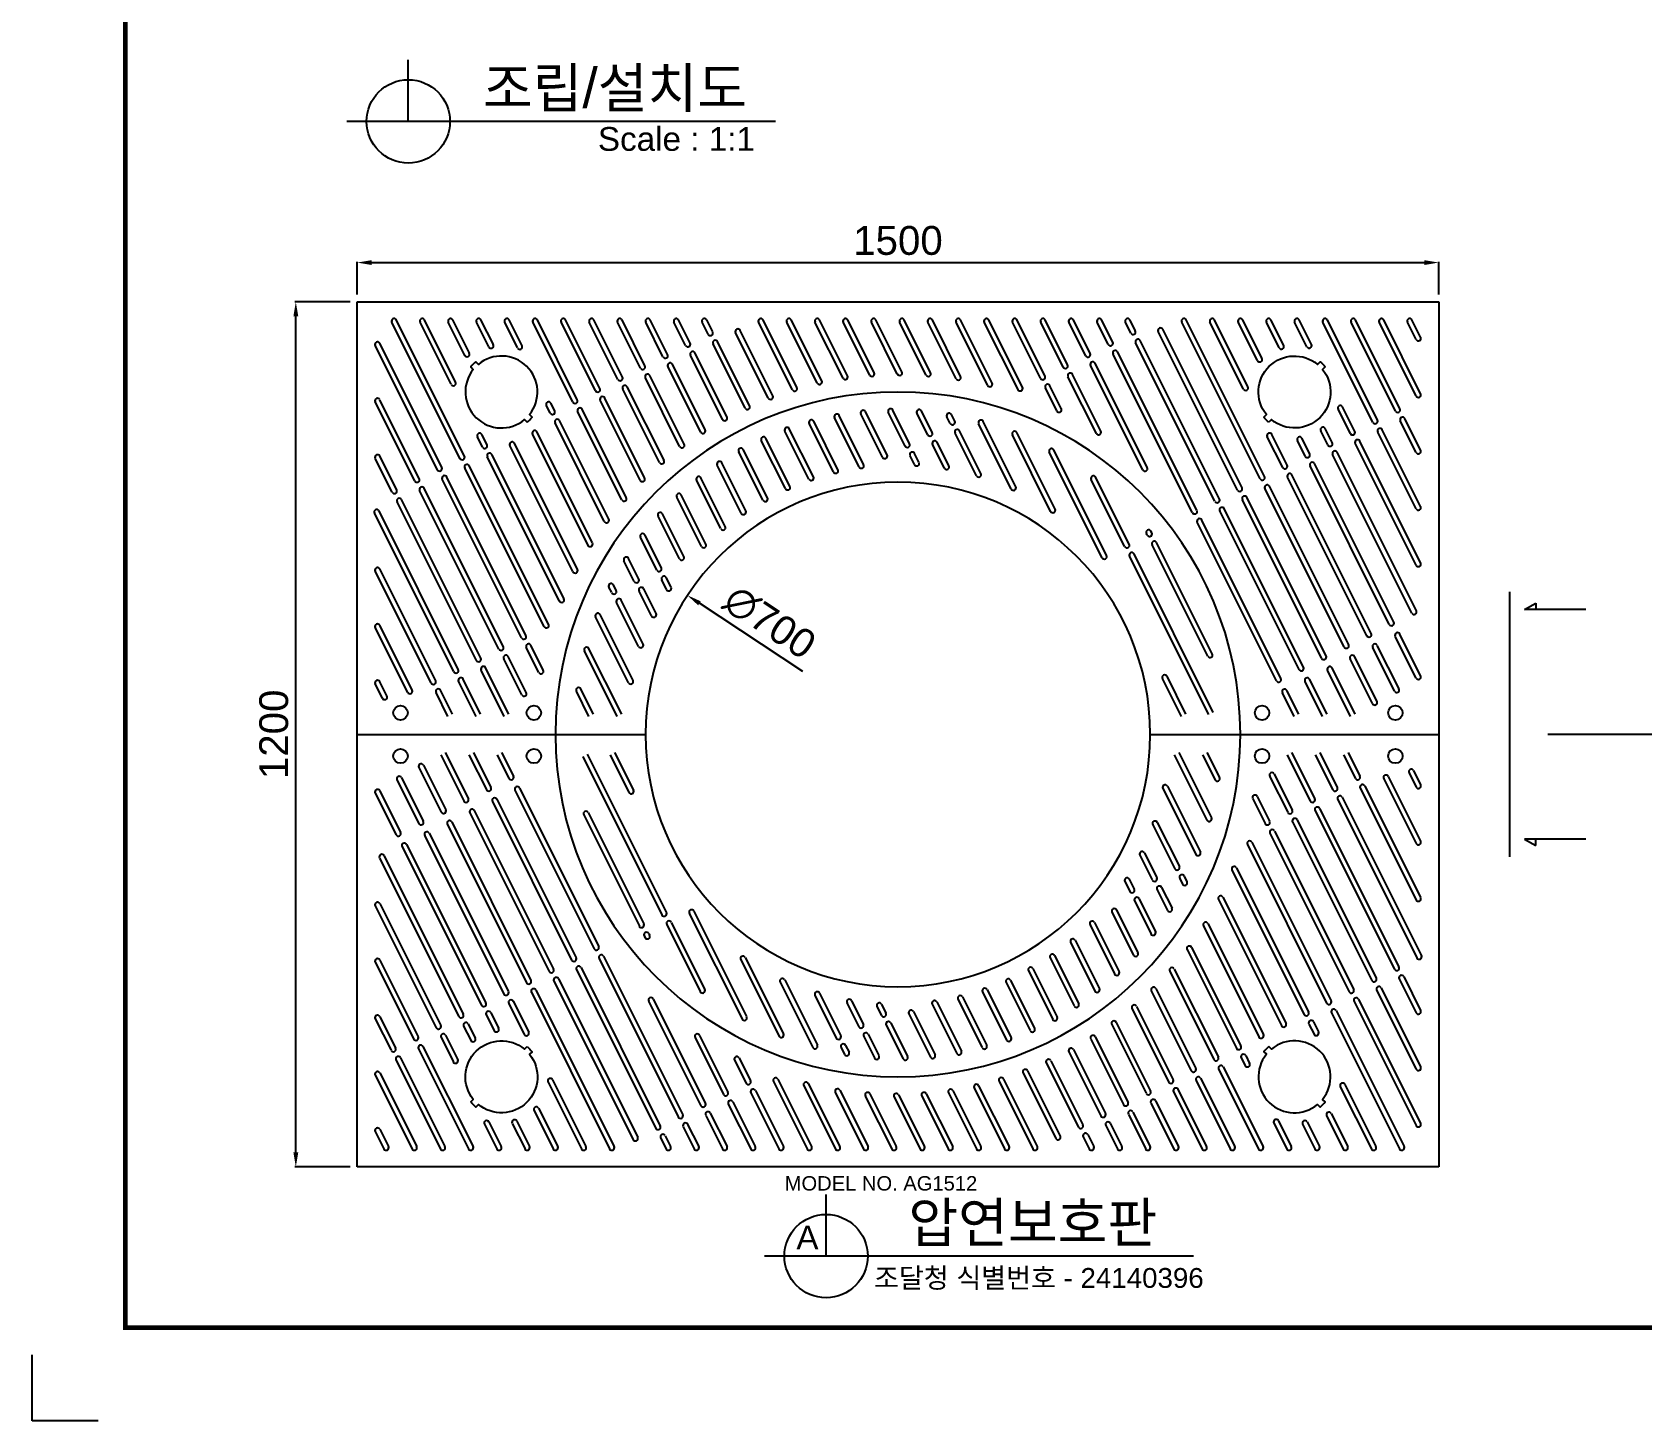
# Model space of a CAD drawing. Header units: millimetres. Extents: x 12472 to 17905, y -36910 to -33068.
# Drawn here: x 12472 to 14705, y -36910 to -34983 of the extents above; entities that cross this region are included whole.
import ezdxf
from ezdxf.enums import TextEntityAlignment as Align

# ---------------------------------------------------------------- set-up
doc = ezdxf.new("R2010")
doc.units = ezdxf.units.MM
for name, color, linetype in [('LAYOUT', 7, 'Continuous'), ('TEXT', 7, 'Continuous'), ('압연강', 40, 'Continuous')]:
    doc.layers.add(name, color=color, linetype=linetype)
doc.styles.get("Standard").update_dxf_attribs({"font": 'arial.ttf'})
doc.dimstyles.new('ISO-25', dxfattribs={"dimtxt": 40, "dimasz": 20, "dimexe": 1.25, "dimexo": 10, "dimgap": 10, "dimtad": 1, "dimdec": 0, "dimtxsty": 'Standard', "dimcen": 2.5, "dimclrd": 3, "dimclre": 3, "dimclrt": 3, "dimadec": 0, "dimazin": 0, "dimtfac": 1, "dimtdec": 0, "dimtmove": 0, "dimatfit": 3, "dimfxl": 0, "dimarcsym": 0})

# ---------------------------------------------------------------- blocks, each defined once
blk = doc.blocks.new('AG1512')
for p, q in [((16816.1, -35944.5), (16816.1, -35344.5)), ((16816.1, -35344.5), (18316.1, -35344.5)), ((18316.1, -35344.5), (18316.1, -35944.5)), ((16816.1, -36544.5), (16816.1, -35944.5)), ((16816.1, -35944.5), (17216.1, -35944.5)), ((17916.1, -35944.5), (18316.1, -35944.5)), ((18316.1, -35944.5), (18316.1, -36544.5)), ((18316.1, -36544.5), (16816.1, -36544.5))]:
    blk.add_line(p, q)
for points in [[(17051.7, -35511.4, 0.045549), (17058.7, -35504.2), (17055.1, -35500.7, 0.904534), (16984.1, -35431.1), (16980.5, -35427.5, 0.045549), (16973.5, -35434.7), (16977.1, -35438.2, 0.904534), (17048.1, -35507.8)], [(18080.5, -35511.4, -0.045549), (18073.5, -35504.2), (18077.1, -35500.7, -0.904534), (18148.1, -35431.1), (18151.7, -35427.5, -0.045549), (18158.7, -35434.7), (18155.1, -35438.2, -0.904534), (18084.1, -35507.8)], [(17051.7, -36377.5, -0.045549), (17058.7, -36384.7), (17055.1, -36388.2, -0.904534), (16984.1, -36457.8), (16980.5, -36461.4, -0.045549), (16973.5, -36454.2), (16977.1, -36450.7, -0.904534), (17048.1, -36381.1)], [(18080.5, -36377.5, 0.045549), (18073.5, -36384.7), (18077.1, -36388.2, 0.904534), (18148.1, -36457.8), (18151.7, -36461.4, 0.045549), (18158.7, -36454.2), (18155.1, -36450.7, 0.904534), (18084.1, -36381.1)]]:
    blk.add_lwpolyline(points, format="xyb", close=True)
for centre in [(16876.1, -35914.5), (17061.1, -35914.5), (18071.1, -35914.5), (18256.1, -35914.5), (16876.1, -35974.5), (17061.1, -35974.5), (18071.1, -35974.5), (18256.1, -35974.5)]:
    blk.add_circle(centre, 10)
for radius, start, end in [(475, 0, 180), (350, 0, 180), (475, 180, 0), (350, 180, 0)]:
    blk.add_arc((17566.1, -35944.5), radius, start, end)
at = {"layer": '압연강'}
for p, q in [((16958.5, -35561.5), (16864.1, -35372.6)), ((16964.8, -35558.4), (16870.3, -35369.5)), ((16946.3, -35458.8), (16903.2, -35372.6)), ((16952.6, -35455.7), (16909.5, -35369.5)), ((16965.3, -35418.6), (16942.3, -35372.6)), ((16971.6, -35415.4), (16948.6, -35369.5)), ((16998.6, -35406.9), (16981.5, -35372.6)), ((17004.9, -35403.7), (16987.7, -35369.5)), ((17038.5, -35408.4), (17020.6, -35372.6)), ((17044.8, -35405.3), (17026.8, -35369.5)), ((17115, -35483.2), (17059.7, -35372.6)), ((17121.3, -35480.1), (17066, -35369.5)), ((17146.4, -35467.6), (17098.9, -35372.6)), ((17152.6, -35464.5), (17105.1, -35369.5)), ((17177.7, -35451.9), (17138, -35372.6)), ((17183.9, -35448.8), (17144.2, -35369.5)), ((17209, -35436.3), (17177.1, -35372.6)), ((17215.2, -35433.2), (17183.4, -35369.5)), ((17240.2, -35420.6), (17216.2, -35372.6)), ((17246.5, -35417.4), (17222.5, -35369.5)), ((17271.6, -35405), (17255.4, -35372.6)), ((17277.8, -35401.9), (17261.6, -35369.5)), ((17302.9, -35389.3), (17294.5, -35372.6)), ((17309.1, -35386.2), (17300.8, -35369.5)), ((17392.6, -35474.8), (17347.2, -35384)), ((17419.7, -35466.4), (17372.8, -35372.6)), ((17425.9, -35463.2), (17379, -35369.5)), ((17454.2, -35457.1), (17411.9, -35372.6)), ((17460.4, -35454), (17418.2, -35369.5)), ((17489.9, -35450.3), (17451, -35372.6)), ((17496.1, -35447.2), (17457.3, -35369.5)), ((17526.9, -35446), (17490.2, -35372.6)), ((17533.1, -35442.9), (17496.4, -35369.5)), ((17565.2, -35444.5), (17529.3, -35372.6)), ((17571.5, -35441.3), (17535.6, -35369.5)), ((17605.1, -35446), (17568.4, -35372.6)), ((17611.4, -35442.8), (17574.7, -35369.5)), ((17646.8, -35451), (17607.6, -35372.6)), ((17653, -35447.9), (17613.8, -35369.5)), ((17690.5, -35460.2), (17646.7, -35372.6)), ((17696.7, -35457), (17652.9, -35369.5)), ((17732.6, -35466.1), (17685.8, -35372.6)), ((17738.8, -35463), (17692.1, -35369.5)), ((17763.9, -35450.4), (17724.9, -35372.6)), ((17770.1, -35447.3), (17731.2, -35369.5)), ((17795.2, -35434.8), (17764.1, -35372.6)), ((17801.4, -35431.7), (17770.3, -35369.5)), ((17826.5, -35419.1), (17803.2, -35372.6)), ((17832.7, -35416), (17809.5, -35369.5)), ((17857.8, -35403.5), (17842.3, -35372.6)), ((17864.1, -35400.4), (17848.6, -35369.5)), ((17889.1, -35387.8), (17881.5, -35372.6)), ((17895.4, -35384.7), (17887.7, -35369.5)), ((18037, -35605.5), (17927.1, -35385.6)), ((18043.3, -35602.3), (17933.4, -35382.5)), ((18068.4, -35589.8), (17959.7, -35372.6)), ((18074.6, -35586.7), (17966, -35369.5)), ((18045.2, -35465.3), (17998.9, -35372.6)), ((18051.5, -35462.2), (18005.1, -35369.5)), ((18064.6, -35425.9), (18038, -35372.6)), ((18070.9, -35422.7), (18044.3, -35369.5)), ((18094.9, -35408), (18077.1, -35372.6)), ((18101.1, -35404.9), (18083.4, -35369.5)), ((18133.4, -35406.8), (18116.3, -35372.6)), ((18139.6, -35403.7), (18122.5, -35369.5)), ((18224.9, -35511.6), (18155.4, -35372.6)), ((18231.1, -35508.4), (18161.7, -35369.5)), ((18256.2, -35495.9), (18194.5, -35372.6)), ((18262.4, -35492.8), (18200.8, -35369.5)), ((18284.8, -35475), (18233.7, -35372.6)), ((18291.1, -35471.8), (18239.9, -35369.5)), ((18284.8, -35396.7), (18272.8, -35372.6)), ((18291.1, -35393.6), (18279, -35369.5)), ((16927.2, -35577.2), (16841.1, -35404.9)), ((16933.5, -35574), (16847.4, -35401.8)), ((17354.1, -35491.9), (17309.6, -35402.7)), ((17360.4, -35488.7), (17315.8, -35399.6)), ((17386.3, -35477.9), (17340.9, -35387.1)), ((18005.7, -35621.1), (17895.8, -35401.3)), ((18012, -35618), (17902.1, -35398.1)), ((17298.7, -35521.9), (17253.2, -35430.9)), ((17322.8, -35507.4), (17278.3, -35418.4)), ((17329, -35504.2), (17284.5, -35415.3)), ((17911.9, -35574.3), (17839.5, -35429.4)), ((17974.4, -35636.8), (17864.5, -35416.9)), ((17980.7, -35633.6), (17870.8, -35413.8)), ((17263.3, -35545), (17215.7, -35449.7)), ((17269.6, -35541.9), (17221.9, -35446.6)), ((17292.5, -35525.1), (17247, -35434.1)), ((17841.3, -35527), (17801.9, -35448.2)), ((17847.5, -35523.9), (17808.2, -35445.1)), ((17905.6, -35577.4), (17833.2, -35432.6)), ((17235.3, -35567.2), (17184.4, -35465.4)), ((17241.6, -35564.1), (17190.6, -35462.2)), ((17786.5, -35495.6), (17770.6, -35463.9)), ((17792.7, -35492.5), (17776.8, -35460.7)), ((16895.9, -35592.8), (16841.1, -35483.2)), ((16902.2, -35589.7), (16847.4, -35480.1)), ((17083.7, -35498.9), (17078.4, -35488.1)), ((17090, -35495.8), (17084.6, -35485)), ((17182.9, -35619), (17121.8, -35496.7)), ((17189.2, -35615.9), (17128, -35493.5)), ((17208.5, -35591.9), (17153.1, -35481)), ((17214.7, -35588.7), (17159.3, -35477.9)), ((17551, -35556.9), (17520.9, -35496.7)), ((17576, -35544.4), (17552.7, -35497.6)), ((17582.3, -35541.2), (17559, -35494.5)), ((17613.6, -35525.6), (17598.6, -35495.6)), ((18193.6, -35527.2), (18176.6, -35493.2)), ((18199.8, -35524.1), (18182.9, -35490.1)), ((17158.8, -35649), (17090.5, -35512.3)), ((17165.1, -35645.9), (17096.7, -35509.2)), ((17476.6, -35580.3), (17443, -35513)), ((17482.9, -35577.2), (17449.2, -35509.9)), ((17512.3, -35573.3), (17478.1, -35505.1)), ((17518.5, -35570.2), (17484.4, -35501.9)), ((17544.7, -35560), (17514.7, -35499.9)), ((17607.4, -35528.7), (17592.4, -35498.8)), ((17638.7, -35513.1), (17634, -35503.7)), ((17644.9, -35509.9), (17640.3, -35500.6)), ((17723.2, -35604), (17677.9, -35513.4)), ((17729.5, -35600.8), (17684.2, -35510.2)), ((18168.5, -35539.7), (18158.8, -35520.2)), ((18284.8, -35553.2), (18262.9, -35509.3)), ((18291.1, -35550.1), (18269.2, -35506.2)), ((16989.8, -35545.9), (16982.7, -35531.7)), ((16996.1, -35542.7), (16989, -35528.5)), ((17121.6, -35715.5), (17034.1, -35540.5)), ((17136.2, -35682), (17059.1, -35528)), ((17142.4, -35678.9), (17065.4, -35524.8)), ((17410, -35603.5), (17376.5, -35536.6)), ((17416.2, -35600.4), (17382.8, -35533.5)), ((17442.5, -35590.4), (17409.1, -35523.6)), ((17448.8, -35587.3), (17415.4, -35520.4)), ((17630.5, -35575), (17614.1, -35542.1)), ((17636.8, -35571.9), (17620.3, -35539)), ((17674.9, -35585.6), (17645.4, -35526.5)), ((17681.2, -35582.5), (17651.6, -35523.3)), ((17777.9, -35635), (17724.9, -35528.9)), ((17784.1, -35631.9), (17731.1, -35525.8)), ((18099.7, -35574.2), (18078.3, -35531.5)), ((18105.9, -35571), (18084.6, -35528.3)), ((18131, -35558.5), (18120.1, -35536.8)), ((18137.2, -35555.4), (18126.4, -35533.6)), ((18162.3, -35542.9), (18152.5, -35523.3)), ((18284.8, -35709.7), (18200.3, -35540.6)), ((18291.1, -35706.6), (18206.5, -35537.5)), ((18284.8, -35631.5), (18231.6, -35525)), ((18291.1, -35628.4), (18237.8, -35521.8)), ((16864.6, -35608.5), (16841.1, -35561.5)), ((16870.9, -35605.3), (16847.4, -35558.3)), ((17096.6, -35759.4), (16996.5, -35559.3)), ((17102.9, -35756.3), (17002.8, -35556.1)), ((17115.3, -35718.6), (17027.8, -35543.6)), ((17378.9, -35619.5), (17345.3, -35552.4)), ((17385.1, -35616.4), (17351.5, -35549.2)), ((17588.9, -35570.2), (17582.8, -35557.8)), ((17595.2, -35567), (17589, -35554.6)), ((17849.2, -35699.4), (17776, -35552.9)), ((17855.5, -35696.3), (17782.2, -35549.8)), ((18278.9, -35776.2), (18169, -35556.3)), ((18285.2, -35773), (18175.2, -35553.1)), ((17075.2, -35794.8), (16965.2, -35574.9)), ((17081.4, -35791.7), (16971.5, -35571.8)), ((17348.8, -35637.6), (17315.3, -35570.8)), ((17355, -35634.5), (17321.6, -35567.7)), ((18222.6, -35804.3), (18112.6, -35584.5)), ((18247.6, -35791.8), (18137.7, -35571.9)), ((18253.9, -35788.7), (18143.9, -35568.8)), ((17012.6, -35826.1), (16902.6, -35606.2)), ((17018.8, -35823), (16908.9, -35603.1)), ((17043.9, -35810.5), (16933.9, -35590.6)), ((17050.1, -35807.3), (16940.2, -35587.4)), ((17320.3, -35659), (17286.7, -35591.7)), ((17326.6, -35655.9), (17292.9, -35588.6)), ((17880.5, -35683.7), (17834, -35590.8)), ((17886.8, -35680.6), (17840.3, -35587.6)), ((18185, -35823.1), (18075.1, -35603.2)), ((18191.3, -35820), (18081.3, -35600.1)), ((18216.3, -35807.5), (18106.4, -35587.6)), ((16981.3, -35841.8), (16871.3, -35621.9)), ((16987.5, -35838.6), (16877.6, -35618.7)), ((17293.5, -35683.6), (17259.3, -35615.2)), ((17299.8, -35680.5), (17265.6, -35612.1)), ((18128.7, -35851.3), (18018.7, -35631.4)), ((18153.7, -35838.8), (18043.8, -35618.9)), ((18160, -35835.6), (18050, -35615.8)), ((16949.9, -35857.4), (16840, -35637.5)), ((16956.2, -35854.3), (16846.3, -35634.4)), ((17263, -35700.9), (17233.3, -35641.5)), ((17269.3, -35697.8), (17239.6, -35638.4)), ((18091.1, -35870.1), (17981.1, -35650.2)), ((18097.3, -35866.9), (17987.4, -35647.1)), ((18122.4, -35854.4), (18012.5, -35634.5)), ((17231.7, -35716.5), (17208.8, -35670.8)), ((17238, -35713.4), (17215.1, -35667.7)), ((17911.8, -35668.1), (17910.7, -35665.8)), ((17918.1, -35665), (17916.9, -35662.6)), ((17997.2, -35917), (17887.2, -35697.2)), ((18003.4, -35913.9), (17893.5, -35694)), ((17995.8, -35836), (17918.5, -35681.5)), ((18002, -35832.9), (17924.8, -35678.4)), ((16918.6, -35873.1), (16841.1, -35718)), ((16924.9, -35869.9), (16847.4, -35714.8)), ((17200.4, -35732.2), (17186, -35703.5)), ((17206.7, -35729.1), (17192.3, -35700.4)), ((17169.1, -35747.8), (17165.2, -35740.1)), ((17175.3, -35744.7), (17171.5, -35736.9)), ((17230.6, -35776.9), (17213.4, -35742.5)), ((17245.2, -35743.6), (17238.4, -35730)), ((17251.5, -35740.4), (17244.7, -35726.8)), ((17206.4, -35822.4), (17175.8, -35761.3)), ((17212.6, -35819.3), (17182.1, -35758.1)), ((17224.3, -35780.1), (17207.1, -35745.6)), ((17192.4, -35872.7), (17146.7, -35781.3)), ((17198.7, -35869.6), (17153, -35778.2)), ((16886.1, -35886.2), (16841.1, -35796.2)), ((16892.3, -35883), (16847.4, -35793.1)), ((18284.8, -35866.3), (18255.9, -35808.4)), ((18291.1, -35863.1), (18262.1, -35805.2)), ((17067.9, -35858.4), (17050.6, -35823.9)), ((17074.1, -35855.3), (17056.8, -35820.7)), ((17176.6, -35919.5), (17131.2, -35828.7)), ((17182.9, -35916.3), (17137.5, -35825.6)), ((18254.8, -35884.5), (18224.6, -35824)), ((18261.1, -35881.4), (18230.8, -35820.9)), ((17020.1, -35919.5), (16988, -35855.2)), ((17026.4, -35916.3), (16994.2, -35852)), ((17044.3, -35889.6), (17019.3, -35839.5)), ((17050.6, -35886.5), (17025.5, -35836.4)), ((18200.3, -35916.3), (18168.2, -35852.2)), ((18224.3, -35901.8), (18193.3, -35839.7)), ((18230.6, -35898.7), (18199.5, -35836.5)), ((16851, -35894.3), (16841.1, -35874.5)), ((16857.2, -35891.1), (16847.4, -35871.4)), ((16981, -35919.5), (16956.7, -35870.8)), ((16987.2, -35916.3), (16962.9, -35867.7)), ((17959.3, -35919.5), (17933, -35867)), ((17965.5, -35916.3), (17939.3, -35863.8)), ((18154.9, -35919.5), (18130.7, -35871)), ((18161.2, -35916.3), (18136.9, -35867.8)), ((18194, -35919.5), (18162, -35855.3)), ((16941.8, -35919.5), (16925.4, -35886.5)), ((16948.1, -35916.3), (16931.6, -35883.3)), ((17137.5, -35919.5), (17120.1, -35884.6)), ((17143.8, -35916.3), (17126.4, -35881.5)), ((18115.8, -35919.5), (18099.4, -35886.6)), ((18122, -35916.3), (18105.6, -35883.5)), ((16907.9, -35987.1), (16938.9, -36049.3)), ((16931.9, -35972.6), (16964, -36036.7)), ((16938.2, -35969.5), (16970.2, -36033.6)), ((16971, -35972.6), (16995.3, -36021.1)), ((16977.3, -35969.5), (17001.5, -36017.9)), ((17010.2, -35972.6), (17026.6, -36005.4)), ((17016.4, -35969.5), (17032.8, -36002.3)), ((17128.8, -35975), (17238.7, -36194.9)), ((17135, -35971.9), (17245, -36191.8)), ((17166.7, -35972.6), (17192.9, -36025.1)), ((17173, -35969.5), (17199.2, -36021.9)), ((17949.3, -35972.6), (17994.7, -36063.3)), ((17955.6, -35969.5), (18001, -36060.2)), ((17988.4, -35972.6), (18005.9, -36007.4)), ((17994.7, -35969.5), (18012.1, -36004.3)), ((18105.8, -35972.6), (18138, -36036.9)), ((18112.1, -35969.5), (18144.2, -36033.7)), ((18145, -35972.6), (18169.3, -36021.2)), ((18151.2, -35969.5), (18175.5, -36018.1)), ((18184.1, -35972.6), (18200.6, -36005.6)), ((18190.4, -35969.5), (18206.9, -36002.4)), ((16871.1, -36007.6), (16901.4, -36068)), ((16877.4, -36004.4), (16907.6, -36064.9)), ((16901.6, -35990.3), (16932.7, -36052.4)), ((18081.6, -36002.4), (18106.7, -36052.5)), ((18087.9, -35999.3), (18112.9, -36049.4)), ((18239.9, -36005.9), (18284.8, -36095.8)), ((18246.1, -36002.8), (18291.1, -36092.7)), ((18275, -35997.8), (18284.8, -36017.5)), ((18281.2, -35994.7), (18291.1, -36014.4)), ((16841.1, -36025.8), (16870.1, -36083.7)), ((16847.4, -36022.6), (16876.3, -36080.6)), ((17034.9, -36022), (17144.8, -36241.8)), ((17041.1, -36018.8), (17151.1, -36238.7)), ((17933.6, -36019.3), (17979.2, -36110.7)), ((17939.8, -36016.2), (17985.5, -36107.6)), ((18058.1, -36033.6), (18075.4, -36068.2)), ((18064.4, -36030.5), (18081.6, -36065)), ((18182.3, -36031.5), (18292.2, -36251.4)), ((18207.3, -36019), (18284.8, -36174.1)), ((18213.6, -36015.9), (18291.1, -36170.9)), ((16972.3, -36053.3), (17082.2, -36273.2)), ((16978.5, -36050.1), (17088.4, -36270)), ((17003.6, -36037.6), (17113.5, -36257.5)), ((17009.8, -36034.5), (17119.8, -36254.4)), ((17130.2, -36056), (17207.4, -36210.5)), ((17136.4, -36052.9), (17213.7, -36207.4)), ((18144.7, -36050.3), (18254.6, -36270.2)), ((18151, -36047.2), (18260.9, -36267)), ((18176, -36034.6), (18285.9, -36254.5)), ((16940.9, -36068.9), (17050.9, -36288.8)), ((16947.2, -36065.8), (17057.1, -36285.7)), ((17919.6, -36069.7), (17950.2, -36130.8)), ((17925.8, -36066.5), (17956.4, -36127.7)), ((18088.3, -36078.5), (18198.3, -36298.3)), ((18113.4, -36065.9), (18223.3, -36285.8)), ((18119.6, -36062.8), (18229.6, -36282.7)), ((16878.3, -36100.2), (16988.3, -36320.1)), ((16884.6, -36097.1), (16994.5, -36317)), ((16909.6, -36084.6), (17019.6, -36304.5)), ((16915.9, -36081.5), (17025.8, -36301.3)), ((18050.8, -36097.2), (18160.7, -36317.1)), ((18057, -36094.1), (18167, -36314)), ((18082.1, -36081.6), (18192, -36301.5)), ((16847, -36115.9), (16957, -36335.8)), ((16853.3, -36112.8), (16963.2, -36332.6)), ((17901.6, -36112), (17918.8, -36146.4)), ((17907.9, -36108.8), (17925.1, -36143.3)), ((17887, -36145.4), (17893.8, -36159)), ((17956.9, -36144.2), (17960.7, -36152)), ((17963.1, -36141.1), (17967, -36148.8)), ((18029.3, -36132.6), (18129.4, -36332.8)), ((18035.6, -36129.5), (18135.7, -36329.6)), ((17880.7, -36148.5), (17887.5, -36162.1)), ((17925.6, -36159.9), (17939.9, -36188.5)), ((17931.8, -36156.7), (17946.2, -36185.4)), ((16841.1, -36182.3), (16925.7, -36351.4)), ((16847.4, -36179.2), (16931.9, -36348.3)), ((17283, -36189.5), (17356.2, -36336)), ((17869.2, -36188), (17898.9, -36247.4)), ((17894.3, -36175.5), (17917.1, -36221.2)), ((17900.5, -36172.4), (17923.4, -36218.1)), ((18010.6, -36173.4), (18098.1, -36348.4)), ((18016.9, -36170.3), (18104.4, -36345.3)), ((17245.4, -36208.3), (17291.9, -36301.3)), ((17251.7, -36205.2), (17298.2, -36298.1)), ((17276.7, -36192.7), (17350, -36339.2)), ((17832.5, -36208.4), (17866.6, -36276.8)), ((17838.7, -36205.3), (17872.9, -36273.7)), ((17862.9, -36191.2), (17892.6, -36250.5)), ((17989.8, -36210), (18066.8, -36364.1)), ((17996, -36206.9), (18073.1, -36360.9)), ((17214.1, -36224), (17215.3, -36226.3)), ((17220.4, -36220.8), (17221.5, -36223.1)), ((17805.6, -36233), (17839.3, -36300.3)), ((17811.9, -36229.9), (17845.5, -36297.2)), ((17151.5, -36255.3), (17261.4, -36475.1)), ((17157.8, -36252.1), (17267.7, -36472)), ((17348.1, -36257.1), (17401.1, -36363.1)), ((17354.3, -36253.9), (17407.3, -36360)), ((17777.2, -36254.4), (17810.6, -36321.2)), ((17783.4, -36251.3), (17816.9, -36318.1)), ((17967.2, -36243), (18035.5, -36379.7)), ((17973.4, -36239.9), (18041.8, -36376.6)), ((16841.1, -36260.6), (16894.4, -36367.1)), ((16847.4, -36257.4), (16900.6, -36363.9)), ((17120.2, -36270.9), (17230.1, -36490.8)), ((17126.5, -36267.8), (17236.4, -36487.7)), ((17747.1, -36272.5), (17780.7, -36339.7)), ((17753.3, -36269.4), (17786.9, -36336.5)), ((17943, -36273), (18004.2, -36395.4)), ((17949.3, -36269.9), (18010.5, -36392.3)), ((17063.9, -36299.1), (17172.5, -36516.3)), ((17088.9, -36286.6), (17198.8, -36506.4)), ((17095.2, -36283.4), (17205.1, -36503.3)), ((17402.7, -36288.1), (17448, -36378.7)), ((17409, -36284.9), (17454.3, -36375.6)), ((17683.4, -36301.6), (17716.8, -36368.5)), ((17689.7, -36298.5), (17723.1, -36365.3)), ((17716, -36288.5), (17749.4, -36355.4)), ((17722.2, -36285.4), (17755.7, -36352.3)), ((17917.5, -36300.2), (17972.9, -36411)), ((17923.7, -36297.1), (17979.1, -36407.9)), ((18230, -36299.2), (18284.8, -36408.9)), ((18236.3, -36296.1), (18291.1, -36405.7)), ((18261.3, -36283.6), (18284.8, -36330.6)), ((18267.6, -36280.4), (18291.1, -36327.5)), ((17026.3, -36317.9), (17047.6, -36360.6)), ((17032.5, -36314.7), (17053.9, -36357.4)), ((17057.6, -36302.2), (17166.2, -36519.5)), ((17220.3, -36314.6), (17292.7, -36459.5)), ((17226.6, -36311.5), (17299, -36456.4)), ((17451, -36306.4), (17480.6, -36365.6)), ((17457.3, -36303.3), (17486.8, -36362.4)), ((17495.4, -36317), (17511.9, -36349.9)), ((17501.7, -36313.9), (17518.1, -36346.8)), ((17537, -36321.9), (17543.2, -36334.3)), ((17543.3, -36318.8), (17549.5, -36331.1)), ((17613.7, -36318.7), (17647.8, -36387)), ((17619.9, -36315.6), (17654.1, -36383.8)), ((17649.3, -36311.8), (17683, -36379)), ((17655.6, -36308.6), (17689.2, -36375.9)), ((17896.9, -36321.7), (17947.8, -36423.6)), ((18198.7, -36314.9), (18284.8, -36487.1)), ((18205, -36311.8), (18291.1, -36484)), ((16841.1, -36338.8), (16863.1, -36382.7)), ((16847.4, -36335.7), (16869.3, -36379.6)), ((16969.9, -36346), (16979.7, -36365.6)), ((16995, -36333.5), (17005.9, -36355.3)), ((17001.2, -36330.4), (17012.1, -36352.1)), ((17556.2, -36344.6), (17579.5, -36391.3)), ((17581.2, -36332), (17611.3, -36392.2)), ((17587.5, -36328.9), (17617.5, -36389.1)), ((17868.9, -36343.9), (17916.5, -36439.2)), ((17890.6, -36324.8), (17941.6, -36426.7)), ((18136.1, -36346.2), (18143.2, -36360.4)), ((18142.4, -36343.1), (18149.5, -36357.2)), ((18167.4, -36330.5), (18261.9, -36519.5)), ((18173.7, -36327.4), (18268.1, -36516.3)), ((16932.4, -36364.8), (16949.4, -36398.8)), ((16938.6, -36361.7), (16955.6, -36395.7)), ((16963.7, -36349.2), (16973.5, -36368.7)), ((17284.7, -36365), (17324.1, -36443.8)), ((17290.9, -36361.9), (17330.3, -36440.7)), ((17518.6, -36363.3), (17533.6, -36393.3)), ((17524.9, -36360.2), (17539.8, -36390.1)), ((17549.9, -36347.7), (17573.3, -36394.4)), ((17833.5, -36367), (17879, -36458)), ((17839.7, -36363.8), (17885.2, -36454.9)), ((17862.6, -36347), (17910.3, -36442.3)), ((16901.1, -36380.5), (16970.6, -36519.5)), ((16907.3, -36377.4), (16976.8, -36516.3)), ((17487.3, -36379), (17491.9, -36388.3)), ((17493.5, -36375.9), (17498.2, -36385.2)), ((17803.2, -36384.7), (17847.7, -36473.6)), ((17809.4, -36381.5), (17853.9, -36470.5)), ((18048.5, -36390), (18053.8, -36400.8)), ((16869.8, -36396.1), (16931.4, -36519.5)), ((16876, -36393), (16937.7, -36516.3)), ((17339.5, -36396.4), (17355.4, -36428.2)), ((17345.7, -36393.3), (17361.6, -36425.1)), ((17745.9, -36411), (17791.3, -36501.8)), ((17771.8, -36400.2), (17816.4, -36489.3)), ((17778.1, -36397.1), (17822.6, -36486.2)), ((18010.9, -36408.8), (18066.2, -36519.5)), ((18017.2, -36405.7), (18072.5, -36516.3)), ((18042.2, -36393.1), (18047.6, -36403.9)), ((16841.1, -36417.1), (16892.3, -36519.5)), ((16847.4, -36413.9), (16898.6, -36516.3)), ((17080.7, -36426.7), (17127.1, -36519.5)), ((17087, -36423.6), (17133.3, -36516.3)), ((17393.4, -36425.9), (17440.1, -36519.5)), ((17399.6, -36422.8), (17446.4, -36516.3)), ((17435.5, -36431.9), (17479.3, -36519.5)), ((17441.7, -36428.7), (17485.5, -36516.3)), ((17671.8, -36434.9), (17714, -36519.5)), ((17678, -36431.8), (17720.3, -36516.3)), ((17706.3, -36425.7), (17753.2, -36519.5)), ((17712.5, -36422.5), (17759.4, -36516.3)), ((17739.6, -36414.1), (17785.1, -36504.9)), ((17979.6, -36424.4), (18027.1, -36519.5)), ((17985.9, -36421.3), (18033.4, -36516.3)), ((18179.6, -36433.2), (18222.8, -36519.5)), ((18185.9, -36430.1), (18229, -36516.3)), ((17330.8, -36457.2), (17361.9, -36519.5)), ((17337, -36454.1), (17368.1, -36516.3)), ((17362.1, -36441.6), (17401, -36519.5)), ((17368.3, -36438.5), (17407.3, -36516.3)), ((17479.2, -36441), (17518.4, -36519.5)), ((17485.4, -36437.9), (17524.7, -36516.3)), ((17520.8, -36446.1), (17557.5, -36519.5)), ((17527.1, -36442.9), (17563.8, -36516.3)), ((17560.7, -36447.6), (17596.7, -36519.5)), ((17567, -36444.5), (17602.9, -36516.3)), ((17599.1, -36446), (17635.8, -36519.5)), ((17605.3, -36442.9), (17642, -36516.3)), ((17636.1, -36441.7), (17674.9, -36519.5)), ((17642.3, -36438.6), (17681.2, -36516.3)), ((17917, -36455.8), (17948.8, -36519.5)), ((17923.2, -36452.6), (17955.1, -36516.3)), ((17948.3, -36440.1), (17988, -36519.5)), ((17954.5, -36437), (17994.2, -36516.3)), ((17061.3, -36466.2), (17087.9, -36519.5)), ((17067.6, -36463), (17094.2, -36516.3)), ((17299.5, -36472.9), (17322.7, -36519.5)), ((17305.7, -36469.8), (17329, -36516.3)), ((17885.7, -36471.5), (17909.7, -36519.5)), ((17892, -36468.3), (17916, -36516.3)), ((18160.6, -36473.5), (18183.6, -36519.5)), ((18166.9, -36470.3), (18189.9, -36516.3)), ((16841.1, -36495.3), (16853.2, -36519.5)), ((16847.4, -36492.2), (16859.4, -36516.3)), ((16992.6, -36485.3), (17009.7, -36519.5)), ((16998.8, -36482.1), (17015.9, -36516.3)), ((17031.1, -36484), (17048.8, -36519.5)), ((17037.4, -36480.9), (17055.1, -36516.3)), ((17243.1, -36501.1), (17250.7, -36516.3)), ((17268.2, -36488.6), (17283.6, -36519.5)), ((17274.4, -36485.4), (17289.9, -36516.3)), ((17829.3, -36499.6), (17837.7, -36516.3)), ((17854.4, -36487.1), (17870.6, -36519.5)), ((17860.6, -36483.9), (17876.8, -36516.3)), ((18087.4, -36483.6), (18105.4, -36519.5)), ((18093.7, -36480.5), (18111.6, -36516.3)), ((18127.4, -36485.2), (18144.5, -36519.5)), ((18133.6, -36482.1), (18150.8, -36516.3)), ((17236.8, -36504.2), (17244.5, -36519.5)), ((17823.1, -36502.7), (17831.4, -36519.5))]:
    blk.add_line(p, q, dxfattribs=at)
for centre, start, end in [((16867.2, -35371), 26.5651, 206.5651), ((16906.3, -35371), 26.5651, 206.5651), ((16945.5, -35371), 26.5651, 206.5651), ((16984.6, -35371), 26.5651, 206.5651), ((17023.7, -35371), 26.5651, 206.5651), ((17062.8, -35371), 26.5651, 206.5651), ((17102, -35371), 26.5651, 206.5651), ((17141.1, -35371), 26.5651, 206.5651), ((17180.2, -35371), 26.5651, 206.5651), ((17219.4, -35371), 26.5651, 206.5651), ((17258.5, -35371), 26.5651, 206.5651), ((17297.6, -35371), 26.5651, 206.5651), ((17306, -35387.8), 206.5651, 26.5651), ((17344, -35385.5), 26.5651, 206.5651), ((17375.9, -35371), 26.5651, 206.5651), ((17415, -35371), 26.5651, 206.5651), ((17454.2, -35371), 26.5651, 206.5651), ((17493.3, -35371), 26.5651, 206.5651), ((17532.4, -35371), 26.5651, 206.5651), ((17571.6, -35371), 26.5651, 206.5651), ((17610.7, -35371), 26.5651, 206.5651), ((17649.8, -35371), 26.5651, 206.5651), ((17688.9, -35371), 26.5651, 206.5651), ((17728.1, -35371), 26.5651, 206.5651), ((17767.2, -35371), 26.5651, 206.5651), ((17806.3, -35371), 26.5651, 206.5651), ((17845.5, -35371), 26.5651, 206.5651), ((17884.6, -35371), 26.5651, 206.5651), ((17892.2, -35386.3), 206.5651, 26.5651), ((17930.2, -35384), 26.5651, 206.5651), ((17962.9, -35371), 26.5651, 206.5651), ((18002, -35371), 26.5651, 206.5651), ((18041.1, -35371), 26.5651, 206.5651), ((18080.3, -35371), 26.5651, 206.5651), ((18119.4, -35371), 26.5651, 206.5651), ((18158.5, -35371), 26.5651, 206.5651), ((18197.7, -35371), 26.5651, 206.5651), ((18236.8, -35371), 26.5651, 206.5651), ((18275.9, -35371), 26.5651, 206.5651), ((16844.2, -35403.4), 26.5651, 206.5651), ((17001.7, -35405.3), 206.5651, 26.5651), ((17041.6, -35406.9), 206.5651, 26.5651), ((17274.7, -35403.4), 206.5651, 26.5651), ((17312.7, -35401.2), 26.5651, 206.5651), ((17860.9, -35401.9), 206.5651, 26.5651), ((17898.9, -35399.7), 26.5651, 206.5651), ((18098, -35406.5), 206.5651, 26.5651), ((18136.5, -35405.2), 206.5651, 26.5651), ((18288, -35395.1), 206.5651, 26.5651), ((16968.4, -35417), 206.5651, 26.5651), ((17243.4, -35419.1), 206.5651, 26.5651), ((17250.1, -35432.5), 26.5651, 206.5651), ((17281.4, -35416.8), 26.5651, 206.5651), ((17829.6, -35417.6), 206.5651, 26.5651), ((17836.3, -35431), 26.5651, 206.5651), ((17867.6, -35415.3), 26.5651, 206.5651), ((18067.8, -35424.3), 206.5651, 26.5651), ((17180.8, -35450.4), 206.5651, 26.5651), ((17212.1, -35434.7), 206.5651, 26.5651), ((17218.8, -35448.1), 26.5651, 206.5651), ((17493, -35448.7), 206.5651, 26.5651), ((17530, -35444.4), 206.5651, 26.5651), ((17568.4, -35442.9), 206.5651, 26.5651), ((17608.3, -35444.4), 206.5651, 26.5651), ((17649.9, -35449.4), 206.5651, 26.5651), ((17767, -35448.9), 206.5651, 26.5651), ((17798.3, -35433.2), 206.5651, 26.5651), ((17805, -35446.6), 26.5651, 206.5651), ((16949.4, -35457.3), 206.5651, 26.5651), ((17149.5, -35466), 206.5651, 26.5651), ((17187.5, -35463.8), 26.5651, 206.5651), ((17389.4, -35476.3), 206.5651, 26.5651), ((17422.8, -35464.8), 206.5651, 26.5651), ((17457.3, -35455.6), 206.5651, 26.5651), ((17693.6, -35458.6), 206.5651, 26.5651), ((17735.7, -35464.5), 206.5651, 26.5651), ((17773.7, -35462.3), 26.5651, 206.5651), ((18048.4, -35463.8), 206.5651, 26.5651), ((18288, -35473.4), 206.5651, 26.5651), ((16844.2, -35481.6), 26.5651, 206.5651), ((17081.5, -35486.6), 26.5651, 206.5651), ((17086.9, -35497.3), 206.5651, 26.5651), ((17118.2, -35481.7), 206.5651, 26.5651), ((17124.9, -35495.1), 26.5651, 206.5651), ((17156.2, -35479.4), 26.5651, 206.5651), ((17357.3, -35490.3), 206.5651, 26.5651), ((17517.8, -35498.3), 26.5651, 206.5651), ((17555.8, -35496.1), 26.5651, 206.5651), ((17595.5, -35497.2), 26.5651, 206.5651), ((17789.6, -35494.1), 206.5651, 26.5651), ((18179.7, -35491.7), 26.5651, 206.5651), ((18259.3, -35494.3), 206.5651, 26.5651), ((17093.6, -35510.7), 26.5651, 206.5651), ((17325.9, -35505.8), 206.5651, 26.5651), ((17412.3, -35522), 26.5651, 206.5651), ((17446.1, -35511.5), 26.5651, 206.5651), ((17481.3, -35503.5), 26.5651, 206.5651), ((17637.1, -35502.2), 26.5651, 206.5651), ((17641.8, -35511.5), 206.5651, 26.5651), ((17681.1, -35511.8), 26.5651, 206.5651), ((18155.6, -35521.7), 26.5651, 206.5651), ((18228, -35510), 206.5651, 26.5651), ((18234.7, -35523.4), 26.5651, 206.5651), ((18266, -35507.8), 26.5651, 206.5651), ((16985.9, -35530.1), 26.5651, 206.5651), ((17031, -35542.1), 26.5651, 206.5651), ((17062.3, -35526.4), 26.5651, 206.5651), ((17266.5, -35543.4), 206.5651, 26.5651), ((17295.6, -35523.5), 206.5651, 26.5651), ((17379.7, -35535.1), 26.5651, 206.5651), ((17579.2, -35542.8), 206.5651, 26.5651), ((17610.5, -35527.1), 206.5651, 26.5651), ((17617.2, -35540.6), 26.5651, 206.5651), ((17648.5, -35524.9), 26.5651, 206.5651), ((17728, -35527.4), 26.5651, 206.5651), ((17844.4, -35525.4), 206.5651, 26.5651), ((18081.4, -35529.9), 26.5651, 206.5651), ((18123.2, -35535.2), 26.5651, 206.5651), ((18165.4, -35541.3), 206.5651, 26.5651), ((18196.7, -35525.6), 206.5651, 26.5651), ((18203.4, -35539.1), 26.5651, 206.5651), ((16844.2, -35559.9), 26.5651, 206.5651), ((16961.7, -35559.9), 206.5651, 26.5651), ((16993, -35544.3), 206.5651, 26.5651), ((16999.7, -35557.7), 26.5651, 206.5651), ((17238.4, -35565.7), 206.5651, 26.5651), ((17348.4, -35550.8), 26.5651, 206.5651), ((17547.9, -35558.4), 206.5651, 26.5651), ((17585.9, -35556.2), 26.5651, 206.5651), ((17779.1, -35551.3), 26.5651, 206.5651), ((18134.1, -35557), 206.5651, 26.5651), ((18172.1, -35554.7), 26.5651, 206.5651), ((18288, -35551.7), 206.5651, 26.5651), ((16930.3, -35575.6), 206.5651, 26.5651), ((16937.1, -35589), 26.5651, 206.5651), ((16968.4, -35573.4), 26.5651, 206.5651), ((17289.8, -35590.2), 26.5651, 206.5651), ((17318.5, -35569.2), 26.5651, 206.5651), ((17445.7, -35588.8), 206.5651, 26.5651), ((17479.8, -35578.7), 206.5651, 26.5651), ((17515.4, -35571.8), 206.5651, 26.5651), ((17592.1, -35568.6), 206.5651, 26.5651), ((17633.6, -35573.5), 206.5651, 26.5651), ((17678.1, -35584), 206.5651, 26.5651), ((17837.2, -35589.2), 26.5651, 206.5651), ((17908.7, -35575.8), 206.5651, 26.5651), ((18071.5, -35588.3), 206.5651, 26.5651), ((18102.8, -35572.6), 206.5651, 26.5651), ((18109.5, -35586), 26.5651, 206.5651), ((18140.8, -35570.4), 26.5651, 206.5651), ((16867.7, -35606.9), 206.5651, 26.5651), ((16899, -35591.2), 206.5651, 26.5651), ((16905.8, -35604.7), 26.5651, 206.5651), ((17211.6, -35590.3), 206.5651, 26.5651), ((17413.1, -35601.9), 206.5651, 26.5651), ((17726.4, -35602.4), 206.5651, 26.5651), ((18040.2, -35603.9), 206.5651, 26.5651), ((18078.2, -35601.7), 26.5651, 206.5651), ((16874.4, -35620.3), 26.5651, 206.5651), ((17186.1, -35617.5), 206.5651, 26.5651), ((17262.4, -35613.7), 26.5651, 206.5651), ((17382, -35618), 206.5651, 26.5651), ((17781, -35633.4), 206.5651, 26.5651), ((18008.9, -35619.6), 206.5651, 26.5651), ((18015.6, -35633), 26.5651, 206.5651), ((18046.9, -35617.3), 26.5651, 206.5651), ((18288, -35629.9), 206.5651, 26.5651), ((16843.1, -35636), 26.5651, 206.5651), ((17161.9, -35647.4), 206.5651, 26.5651), ((17236.5, -35640), 26.5651, 206.5651), ((17351.9, -35636.1), 206.5651, 26.5651), ((17977.6, -35635.2), 206.5651, 26.5651), ((17984.3, -35648.6), 26.5651, 206.5651), ((17212, -35669.3), 26.5651, 206.5651), ((17323.5, -35657.5), 206.5651, 26.5651), ((17913.8, -35664.2), 26.5651, 206.5651), ((17915, -35666.5), 206.5651, 26.5651), ((17921.7, -35679.9), 26.5651, 206.5651), ((17139.3, -35680.5), 206.5651, 26.5651), ((17189.2, -35701.9), 26.5651, 206.5651), ((17266.1, -35699.3), 206.5651, 26.5651), ((17296.6, -35682), 206.5651, 26.5651), ((17852.3, -35697.8), 206.5651, 26.5651), ((17883.7, -35682.2), 206.5651, 26.5651), ((17890.4, -35695.6), 26.5651, 206.5651), ((16844.2, -35716.4), 26.5651, 206.5651), ((17118.5, -35717.1), 206.5651, 26.5651), ((17234.8, -35715), 206.5651, 26.5651), ((18288, -35708.2), 206.5651, 26.5651), ((17168.3, -35738.5), 26.5651, 206.5651), ((17203.5, -35730.6), 206.5651, 26.5651), ((17210.2, -35744), 26.5651, 206.5651), ((17241.5, -35728.4), 26.5651, 206.5651), ((17248.3, -35742), 206.5651, 26.5651), ((17099.7, -35757.8), 206.5651, 26.5651), ((17172.2, -35746.3), 206.5651, 26.5651), ((17178.9, -35759.7), 26.5651, 206.5651), ((17149.8, -35779.8), 26.5651, 206.5651), ((17227.5, -35778.5), 206.5651, 26.5651), ((18282, -35774.6), 206.5651, 26.5651), ((16844.2, -35794.7), 26.5651, 206.5651), ((17047, -35808.9), 206.5651, 26.5651), ((17078.3, -35793.2), 206.5651, 26.5651), ((18219.4, -35805.9), 206.5651, 26.5651), ((18250.7, -35790.2), 206.5651, 26.5651), ((18259, -35806.8), 26.5651, 206.5651), ((17015.7, -35824.5), 206.5651, 26.5651), ((17053.7, -35822.3), 26.5651, 206.5651), ((17134.4, -35827.1), 26.5651, 206.5651), ((17209.5, -35820.8), 206.5651, 26.5651), ((17998.9, -35834.4), 206.5651, 26.5651), ((18188.1, -35821.5), 206.5651, 26.5651), ((18227.7, -35822.4), 26.5651, 206.5651), ((16953.1, -35855.8), 206.5651, 26.5651), ((16984.4, -35840.2), 206.5651, 26.5651), ((16991.1, -35853.6), 26.5651, 206.5651), ((17022.4, -35838), 26.5651, 206.5651), ((18125.5, -35852.9), 206.5651, 26.5651), ((18156.8, -35837.2), 206.5651, 26.5651), ((18165.1, -35853.7), 26.5651, 206.5651), ((18196.4, -35838.1), 26.5651, 206.5651), ((16844.2, -35872.9), 26.5651, 206.5651), ((16921.8, -35871.5), 206.5651, 26.5651), ((16959.8, -35869.3), 26.5651, 206.5651), ((17071, -35856.9), 206.5651, 26.5651), ((17195.5, -35871.2), 206.5651, 26.5651), ((17936.1, -35865.4), 26.5651, 206.5651), ((18094.2, -35868.5), 206.5651, 26.5651), ((18133.8, -35869.4), 26.5651, 206.5651), ((18288, -35864.7), 206.5651, 26.5651), ((16854.1, -35892.7), 206.5651, 26.5651), ((16889.2, -35884.6), 206.5651, 26.5651), ((16928.5, -35884.9), 26.5651, 206.5651), ((17047.4, -35888), 206.5651, 26.5651), ((17123.2, -35883.1), 26.5651, 206.5651), ((18102.5, -35885.1), 26.5651, 206.5651), ((18227.5, -35900.2), 206.5651, 26.5651), ((18257.9, -35882.9), 206.5651, 26.5651), ((16904.7, -35988.7), 26.5651, 206.5651), ((16874.3, -36006), 26.5651, 206.5651), ((17029.7, -36003.9), 206.5651, 26.5651), ((18009, -36005.8), 206.5651, 26.5651), ((18084.8, -36000.9), 26.5651, 206.5651), ((18203.7, -36004), 206.5651, 26.5651), ((18243, -36004.3), 26.5651, 206.5651), ((18278.1, -35996.2), 26.5651, 206.5651), ((16844.2, -36024.2), 26.5651, 206.5651), ((16967.1, -36035.2), 206.5651, 26.5651), ((16998.4, -36019.5), 206.5651, 26.5651), ((17006.7, -36036.1), 26.5651, 206.5651), ((17038, -36020.4), 26.5651, 206.5651), ((17196.1, -36023.5), 206.5651, 26.5651), ((17936.7, -36017.8), 26.5651, 206.5651), ((18061.2, -36032), 26.5651, 206.5651), ((18141.1, -36035.3), 206.5651, 26.5651), ((18172.4, -36019.7), 206.5651, 26.5651), ((18179.1, -36033.1), 26.5651, 206.5651), ((18210.4, -36017.4), 26.5651, 206.5651), ((18288, -36016), 206.5651, 26.5651), ((16935.8, -36050.8), 206.5651, 26.5651), ((16975.4, -36051.7), 26.5651, 206.5651), ((17133.3, -36054.5), 26.5651, 206.5651), ((18109.8, -36051), 206.5651, 26.5651), ((18147.8, -36048.7), 26.5651, 206.5651), ((16904.5, -36066.5), 206.5651, 26.5651), ((16944.1, -36067.4), 26.5651, 206.5651), ((17922.7, -36068.1), 26.5651, 206.5651), ((17997.8, -36061.8), 206.5651, 26.5651), ((18078.5, -36066.6), 206.5651, 26.5651), ((18085.2, -36080), 26.5651, 206.5651), ((18116.5, -36064.4), 26.5651, 206.5651), ((16873.2, -36082.1), 206.5651, 26.5651), ((16881.5, -36098.7), 26.5651, 206.5651), ((16912.8, -36083), 26.5651, 206.5651), ((18053.9, -36095.7), 26.5651, 206.5651), ((18288, -36094.2), 206.5651, 26.5651), ((16850.2, -36114.3), 26.5651, 206.5651), ((17904.7, -36110.4), 26.5651, 206.5651), ((17982.4, -36109.1), 206.5651, 26.5651), ((17883.9, -36146.9), 26.5651, 206.5651), ((17922, -36144.9), 206.5651, 26.5651), ((17953.3, -36129.2), 206.5651, 26.5651), ((17960, -36142.6), 26.5651, 206.5651), ((18032.5, -36131.1), 26.5651, 206.5651), ((17890.7, -36160.5), 206.5651, 26.5651), ((17928.7, -36158.3), 26.5651, 206.5651), ((17963.9, -36150.4), 206.5651, 26.5651), ((16844.2, -36180.7), 26.5651, 206.5651), ((17279.9, -36191.1), 26.5651, 206.5651), ((17866.1, -36189.6), 26.5651, 206.5651), ((17897.4, -36173.9), 26.5651, 206.5651), ((17943, -36187), 206.5651, 26.5651), ((18013.7, -36171.9), 26.5651, 206.5651), ((18288, -36172.5), 206.5651, 26.5651), ((17210.5, -36209), 206.5651, 26.5651), ((17241.8, -36193.3), 206.5651, 26.5651), ((17248.6, -36206.7), 26.5651, 206.5651), ((17835.6, -36206.9), 26.5651, 206.5651), ((17992.9, -36208.4), 26.5651, 206.5651), ((17217.2, -36222.4), 26.5651, 206.5651), ((17218.4, -36224.7), 206.5651, 26.5651), ((17808.7, -36231.4), 26.5651, 206.5651), ((17920.2, -36219.6), 206.5651, 26.5651), ((16844.2, -36259), 26.5651, 206.5651), ((17116.6, -36255.9), 206.5651, 26.5651), ((17147.9, -36240.3), 206.5651, 26.5651), ((17154.6, -36253.7), 26.5651, 206.5651), ((17351.2, -36255.5), 26.5651, 206.5651), ((17780.3, -36252.8), 26.5651, 206.5651), ((17895.8, -36248.9), 206.5651, 26.5651), ((17970.3, -36241.5), 26.5651, 206.5651), ((18289.1, -36252.9), 206.5651, 26.5651), ((17085.3, -36271.6), 206.5651, 26.5651), ((17123.3, -36269.4), 26.5651, 206.5651), ((17750.2, -36270.9), 26.5651, 206.5651), ((17869.8, -36275.2), 206.5651, 26.5651), ((17946.1, -36271.4), 26.5651, 206.5651), ((18257.8, -36268.6), 206.5651, 26.5651), ((18264.5, -36282), 26.5651, 206.5651), ((17022.7, -36302.9), 206.5651, 26.5651), ((17054, -36287.2), 206.5651, 26.5651), ((17060.7, -36300.7), 26.5651, 206.5651), ((17092, -36285), 26.5651, 206.5651), ((17295, -36299.7), 206.5651, 26.5651), ((17405.8, -36286.5), 26.5651, 206.5651), ((17454.1, -36304.9), 26.5651, 206.5651), ((17686.5, -36300.1), 26.5651, 206.5651), ((17719.1, -36287), 26.5651, 206.5651), ((17842.4, -36298.8), 206.5651, 26.5651), ((17920.6, -36298.6), 26.5651, 206.5651), ((18195.1, -36299.9), 206.5651, 26.5651), ((18226.5, -36284.2), 206.5651, 26.5651), ((18233.2, -36297.7), 26.5651, 206.5651), ((16991.4, -36318.5), 206.5651, 26.5651), ((17029.4, -36316.3), 26.5651, 206.5651), ((17223.5, -36313.1), 26.5651, 206.5651), ((17498.6, -36315.4), 26.5651, 206.5651), ((17540.1, -36320.3), 26.5651, 206.5651), ((17616.8, -36317.1), 26.5651, 206.5651), ((17652.5, -36310.2), 26.5651, 206.5651), ((17813.7, -36319.7), 206.5651, 26.5651), ((17893.8, -36323.2), 26.5651, 206.5651), ((18163.8, -36315.6), 206.5651, 26.5651), ((18201.9, -36313.3), 26.5651, 206.5651), ((16844.2, -36337.3), 26.5651, 206.5651), ((16960.1, -36334.2), 206.5651, 26.5651), ((16966.8, -36347.6), 26.5651, 206.5651), ((16998.1, -36332), 26.5651, 206.5651), ((17353.1, -36337.6), 206.5651, 26.5651), ((17546.3, -36332.7), 206.5651, 26.5651), ((17553, -36346.1), 26.5651, 206.5651), ((17584.3, -36330.5), 26.5651, 206.5651), ((17783.8, -36338.1), 206.5651, 26.5651), ((17865.8, -36345.5), 26.5651, 206.5651), ((18101.2, -36346.9), 206.5651, 26.5651), ((18132.5, -36331.2), 206.5651, 26.5651), ((18139.2, -36344.6), 26.5651, 206.5651), ((18170.6, -36329), 26.5651, 206.5651), ((18288, -36329), 206.5651, 26.5651), ((16897.5, -36365.5), 206.5651, 26.5651), ((16928.8, -36349.8), 206.5651, 26.5651), ((16935.5, -36363.3), 26.5651, 206.5651), ((16976.6, -36367.2), 206.5651, 26.5651), ((17009, -36353.7), 206.5651, 26.5651), ((17050.8, -36359), 206.5651, 26.5651), ((17287.8, -36363.5), 26.5651, 206.5651), ((17404.2, -36361.5), 206.5651, 26.5651), ((17483.7, -36364), 206.5651, 26.5651), ((17515, -36348.4), 206.5651, 26.5651), ((17521.7, -36361.8), 26.5651, 206.5651), ((17719.9, -36366.9), 206.5651, 26.5651), ((17752.6, -36353.9), 206.5651, 26.5651), ((17836.6, -36365.4), 26.5651, 206.5651), ((18069.9, -36362.5), 206.5651, 26.5651), ((18146.3, -36358.8), 206.5651, 26.5651), ((16866.2, -36381.2), 206.5651, 26.5651), ((16904.2, -36378.9), 26.5651, 206.5651), ((17451.1, -36377.1), 206.5651, 26.5651), ((17490.4, -36377.4), 26.5651, 206.5651), ((17495.1, -36386.7), 206.5651, 26.5651), ((17536.7, -36391.7), 206.5651, 26.5651), ((17614.4, -36390.6), 206.5651, 26.5651), ((17650.9, -36385.4), 206.5651, 26.5651), ((17686.1, -36377.5), 206.5651, 26.5651), ((17806.3, -36383.1), 26.5651, 206.5651), ((18038.6, -36378.2), 206.5651, 26.5651), ((18045.3, -36391.6), 26.5651, 206.5651), ((16844.2, -36415.5), 26.5651, 206.5651), ((16872.9, -36394.6), 26.5651, 206.5651), ((16952.5, -36397.2), 206.5651, 26.5651), ((17342.6, -36394.8), 26.5651, 206.5651), ((17576.4, -36392.8), 206.5651, 26.5651), ((17742.8, -36412.6), 26.5651, 206.5651), ((17774.9, -36398.6), 26.5651, 206.5651), ((17976, -36409.5), 206.5651, 26.5651), ((18007.3, -36393.8), 206.5651, 26.5651), ((18014, -36407.2), 26.5651, 206.5651), ((18050.7, -36402.3), 206.5651, 26.5651), ((18288, -36407.3), 206.5651, 26.5651), ((17083.8, -36425.1), 26.5651, 206.5651), ((17358.5, -36426.6), 206.5651, 26.5651), ((17396.5, -36424.4), 26.5651, 206.5651), ((17438.6, -36430.3), 26.5651, 206.5651), ((17674.9, -36433.3), 26.5651, 206.5651), ((17709.4, -36424.1), 26.5651, 206.5651), ((17944.7, -36425.1), 206.5651, 26.5651), ((17951.4, -36438.5), 26.5651, 206.5651), ((17982.7, -36422.9), 26.5651, 206.5651), ((18182.8, -36431.6), 26.5651, 206.5651), ((17295.9, -36457.9), 206.5651, 26.5651), ((17327.2, -36442.3), 206.5651, 26.5651), ((17333.9, -36455.7), 26.5651, 206.5651), ((17365.2, -36440), 26.5651, 206.5651), ((17482.3, -36439.5), 26.5651, 206.5651), ((17524, -36444.5), 26.5651, 206.5651), ((17563.8, -36446), 26.5651, 206.5651), ((17602.2, -36444.5), 26.5651, 206.5651), ((17639.2, -36440.2), 26.5651, 206.5651), ((17882.1, -36456.4), 206.5651, 26.5651), ((17913.4, -36440.8), 206.5651, 26.5651), ((17920.1, -36454.2), 26.5651, 206.5651), ((16995.7, -36483.7), 26.5651, 206.5651), ((17034.2, -36482.4), 26.5651, 206.5651), ((17064.4, -36464.6), 26.5651, 206.5651), ((17264.6, -36473.6), 206.5651, 26.5651), ((17302.6, -36471.3), 26.5651, 206.5651), ((17850.8, -36472.1), 206.5651, 26.5651), ((17888.8, -36469.8), 26.5651, 206.5651), ((18090.6, -36482), 26.5651, 206.5651), ((18130.5, -36483.6), 26.5651, 206.5651), ((18163.8, -36471.9), 26.5651, 206.5651), ((16844.2, -36493.8), 26.5651, 206.5651), ((17233.3, -36489.2), 206.5651, 26.5651), ((17240, -36502.6), 26.5651, 206.5651), ((17271.3, -36487), 26.5651, 206.5651), ((17788.2, -36503.4), 206.5651, 26.5651), ((17819.5, -36487.7), 206.5651, 26.5651), ((17826.2, -36501.1), 26.5651, 206.5651), ((17857.5, -36485.5), 26.5651, 206.5651), ((18288, -36485.5), 206.5651, 26.5651), ((16856.3, -36517.9), 206.5651, 26.5651), ((16895.4, -36517.9), 206.5651, 26.5651), ((16934.6, -36517.9), 206.5651, 26.5651), ((16973.7, -36517.9), 206.5651, 26.5651), ((17012.8, -36517.9), 206.5651, 26.5651), ((17051.9, -36517.9), 206.5651, 26.5651), ((17091.1, -36517.9), 206.5651, 26.5651), ((17130.2, -36517.9), 206.5651, 26.5651), ((17169.3, -36517.9), 206.5651, 26.5651), ((17202, -36504.9), 206.5651, 26.5651), ((17247.6, -36517.9), 206.5651, 26.5651), ((17286.7, -36517.9), 206.5651, 26.5651), ((17325.9, -36517.9), 206.5651, 26.5651), ((17365, -36517.9), 206.5651, 26.5651), ((17404.1, -36517.9), 206.5651, 26.5651), ((17443.3, -36517.9), 206.5651, 26.5651), ((17482.4, -36517.9), 206.5651, 26.5651), ((17521.5, -36517.9), 206.5651, 26.5651), ((17560.7, -36517.9), 206.5651, 26.5651), ((17599.8, -36517.9), 206.5651, 26.5651), ((17638.9, -36517.9), 206.5651, 26.5651), ((17678, -36517.9), 206.5651, 26.5651), ((17717.2, -36517.9), 206.5651, 26.5651), ((17756.3, -36517.9), 206.5651, 26.5651), ((17834.6, -36517.9), 206.5651, 26.5651), ((17873.7, -36517.9), 206.5651, 26.5651), ((17912.8, -36517.9), 206.5651, 26.5651), ((17952, -36517.9), 206.5651, 26.5651), ((17991.1, -36517.9), 206.5651, 26.5651), ((18030.2, -36517.9), 206.5651, 26.5651), ((18069.4, -36517.9), 206.5651, 26.5651), ((18108.5, -36517.9), 206.5651, 26.5651), ((18147.6, -36517.9), 206.5651, 26.5651), ((18186.8, -36517.9), 206.5651, 26.5651), ((18225.9, -36517.9), 206.5651, 26.5651), ((18265, -36517.9), 206.5651, 26.5651)]:
    blk.add_arc(centre, 3.5, start, end, dxfattribs=at)
blk = doc.blocks.new('*D40')
at = {"color": 3, "lineweight": -2, "transparency": 16777216}
for p, q in [((12922.9, -35347.3), (12922.9, -35301.6)), ((12942.9, -35302.8), (14402.9, -35302.8)), ((14422.9, -35347.3), (14422.9, -35301.6))]:
    blk.add_line(p, q, dxfattribs=at)
at = {"color": 3, "transparency": 16777216}
for points in [[(12942.9, -35299.5), (12942.9, -35306.2), (12922.9, -35302.8)], [(14402.9, -35306.2), (14402.9, -35299.5), (14422.9, -35302.8)]]:
    blk.add_solid(points, dxfattribs=at)
at = {"layer": 'Defpoints', "color": 0, "transparency": 16777216}
for p in [(14422.9, -35302.8), (12922.9, -35357.3), (14422.9, -35357.3)]:
    blk.add_point(p, dxfattribs=at)
at = {"color": 3, "transparency": 16777216, "insert": (13672.9, -35272.4), "char_height": 40, "attachment_point": 5}
blk.add_mtext('1500', dxfattribs=at)
blk = doc.blocks.new('*D41')
at = {"color": 3, "lineweight": -2, "transparency": 16777216}
for p, q in [((12912.9, -35357.3), (12836.5, -35357.3)), ((12837.7, -36537.3), (12837.7, -35377.3)), ((12912.9, -36557.3), (12836.5, -36557.3))]:
    blk.add_line(p, q, dxfattribs=at)
at = {"color": 3, "transparency": 16777216}
for points in [[(12841.1, -35377.3), (12834.4, -35377.3), (12837.7, -35357.3)], [(12834.4, -36537.3), (12841.1, -36537.3), (12837.7, -36557.3)]]:
    blk.add_solid(points, dxfattribs=at)
at = {"layer": 'Defpoints', "color": 0, "transparency": 16777216}
for p in [(12837.7, -35357.3), (12922.9, -35357.3), (12922.9, -36557.3)]:
    blk.add_point(p, dxfattribs=at)
at = {"color": 3, "transparency": 16777216, "insert": (12807.3, -35957.3), "char_height": 40, "attachment_point": 5, "rotation": 90}
blk.add_mtext('1200', dxfattribs=at)
blk = doc.blocks.new('*D42')
at = {"color": 3, "lineweight": -2, "transparency": 16777216}
blk.add_line((13540.8, -35870.1), (13397.5, -35775.4), dxfattribs=at)
at = {"color": 3, "transparency": 16777216}
blk.add_solid([(13399.4, -35772.7), (13395.7, -35778.2), (13380.8, -35764.4)], dxfattribs=at)
at = {"layer": 'Defpoints', "color": 0, "transparency": 16777216}
for p in [(13380.8, -35764.4), (13964.9, -36150.3)]:
    blk.add_point(p, dxfattribs=at)
at = {"color": 3, "transparency": 16777216, "insert": (13494.9, -35802), "char_height": 40, "attachment_point": 5, "rotation": 326.5494}
blk.add_mtext('∅700', dxfattribs=at)

msp = doc.modelspace()

# ---------------------------------------------------------------- linework, layer by layer
for p, q in [((12993.7, -35107), (12993.7, -35021.6)), ((13503.1, -35107), (12908.4, -35107)), ((14521, -35759.5), (14521, -36127.2)), ((14541.7, -35784), (14557.7, -35775.1)), ((14627.2, -35784), (14541.7, -35784)), ((14557.7, -35775.1), (14557.7, -35784)), ((15034.4, -35957.5), (14574.3, -35957.5)), ((14627.2, -36102.7), (14541.7, -36102.7)), ((14541.7, -36102.7), (14557.7, -36111.6)), ((14557.7, -36111.6), (14557.7, -36102.7)), ((13573.2, -36681), (13573.2, -36595.7)), ((14082.6, -36681), (13487.9, -36681)), ((12472.1, -36909.5), (12472.1, -36818.1)), ((12563.5, -36909.5), (12472.1, -36909.5))]:
    msp.add_line(p, q)
for centre in [(12993.7, -35107), (13573.2, -36681)]:
    msp.add_circle(centre, 57.8)
at = {"layer": 'LAYOUT'}
msp.add_line((12601.4, -36624.9), (12601.4, -36780.2), dxfattribs=at)
at = {"layer": 'LAYOUT', "const_width": 6.47}
msp.add_lwpolyline([(12601.4, -36780.2), (17775.8, -36780.2), (17775.8, -33196.9), (12601.4, -33196.9)], close=True, dxfattribs=at)

# ---------------------------------------------------------------- block references
msp.add_blockref('AG1512', (-3893.2, -12.9))

# ---------------------------------------------------------------- texts
for s, height, p in [('MODEL NO. AG1512', 20, (13515.8, -36590.1)), ('A', 33, (13532, -36671.7)), ('조달청 식별번호 - 24140396', 27.5, (13639.7, -36725.1))]:
    msp.add_text(s, height=height).set_placement(p)
at = {"layer": 'TEXT'}
for s, p in [('조립/설치도', (13280.4, -35088)), ('압연보호판', (13859.9, -36662))]:
    msp.add_text(s, height=55, dxfattribs=at).set_placement(p, align=Align.CENTER)
msp.add_text('Scale : 1:1', height=33, dxfattribs=at).set_placement((13256.7, -35147.8))

# ---------------------------------------------------------------- dimensions: what is measured, and where the dimension line sits
dim = msp.add_linear_dim(base=(14422.9, -35302.8), p1=(12922.9, -35357.3), p2=(14422.9, -35357.3), dimstyle='ISO-25')
dim.commit()
dim.dimension.update_dxf_attribs({"geometry": '*D40', "text_midpoint": (13672.9, -35272.4)})
dim = msp.add_linear_dim(base=(12837.7, -35357.3), p1=(12922.9, -36557.3), p2=(12922.9, -35357.3), angle=90, dimstyle='ISO-25')
dim.commit()
dim.dimension.update_dxf_attribs({"geometry": '*D41', "text_midpoint": (12807.3, -35957.3)})
dim = msp.add_diameter_dim_2p(p1=(13964.9, -36150.3), p2=(13380.8, -35764.4), dimstyle='ISO-25')
dim.commit()
dim.dimension.update_dxf_attribs({"geometry": '*D42', "text_midpoint": (13469.2, -35822.8), "dimtype": 163})

doc.saveas('drawing.dxf')
